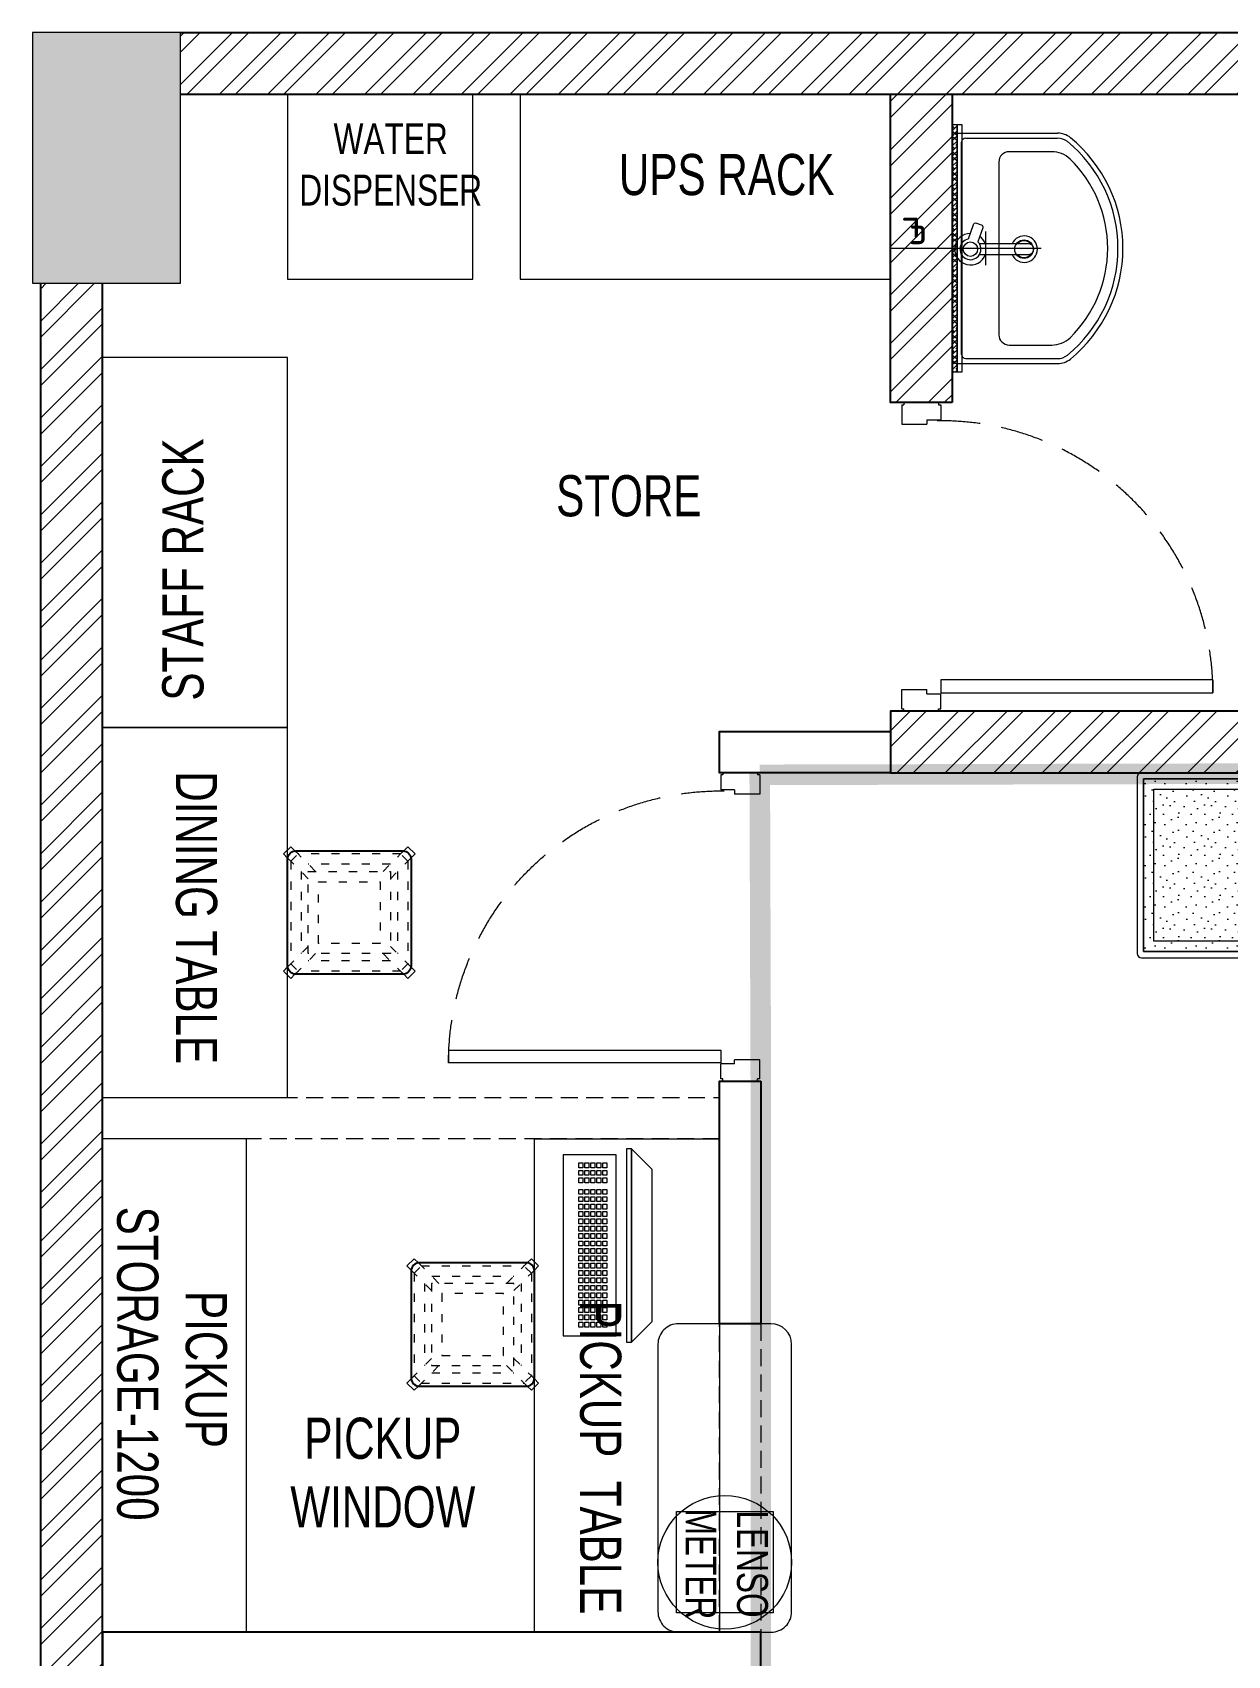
# Model space of a CAD drawing. Header units: feet. Extents: x 2660548 to 2676088, y -6058813 to -6047508.
# Drawn here: x 2660583 to 2663487, y -6051454 to -6047508 of the extents above; entities that cross this region are included whole.
import ezdxf

# ---------------------------------------------------------------- set-up
doc = ezdxf.new("R2010")
doc.units = ezdxf.units.FT
doc.header["$LTSCALE"] = 33
doc.header["$MEASUREMENT"] = 0
for name, pattern in [('a_p6_plan_L18$0$HIDDEN', [0.375, 0.25, -0.125]), ('ACAD_ISO03W100', [30, 12, -18]), ('CENTER', [2, 1.25, -0.25, 0.25, -0.25]), ('DOT2', [0.125, 0, -0.125]), ('HIDDEN', [9.524999999999995, 6.349999999999997, -3.174999999999998]), ('HIDDEN2', [4.7624999999999975, 3.174999999999998, -1.587499999999999])]:
    doc.linetypes.add(name, pattern=pattern)
doc.layers.add('A-WALL', color=1, linetype='Continuous')
doc.layers.add('LAMINATE FINISH', color=80, linetype='Continuous')
for name, color, linetype, lineweight in [('centerline-toilets', 2, 'CENTER', 13), ('Column', 243, 'Continuous', 9), ('column hatch', 5, 'Continuous', 0), ('Door', 2, 'Continuous', 13), ('ele', 252, 'Continuous', 13), ('LENS-CURTAIN', 5, 'a_p6_plan_L18$0$HIDDEN', 9), ('LENS-DOOR', 34, 'Continuous', 20), ('LENS-HATCH', 251, 'Continuous', 5), ('LENS-PARTITION', 21, 'Continuous', 25), ('LENS-TEXT', 31, 'Continuous', 5), ('LENS_DIMENSION', 193, 'Continuous', 0), ('LENS_TEXT', 31, 'Continuous', 5), ('LK-EQPMT', 3, 'Continuous', 18), ('LK-FF&E FLOOR', 1, 'Continuous', 9), ('LK-FF&E WALL', 1, 'Continuous', 9), ('LK-FLUTTED FINISH', 20, 'Continuous', 30), ('LK-IT', 3, 'Continuous', 18), ('LN-ELEVATION-1', 81, 'Continuous', 25), ('LN-ELEVATION-2', 103, 'Continuous', 20), ('LN-ELEVATION-3', 125, 'Continuous', 18), ('LN-ELEVATION-5', 167, 'Continuous', 5), ('LN-HATCH', 251, 'Continuous', 0), ('Mirror', 150, 'Continuous', 20), ('Panelling', 65, 'Continuous', 18), ('PARTITION', 22, 'Continuous', 30), ('Toilet', 5, 'Continuous', 9)]:
    doc.layers.add(name, color=color, linetype=linetype, lineweight=lineweight)
doc.styles.add('LK TXT', font='GILC____.TTF', dxfattribs={"height": 100})
doc.styles.get("Standard").update_dxf_attribs({"font": 'GILC____.TTF'})
pattern_1 = [(45, (15504.99999999953, 0), (-58.86663953378008, 58.86663953378008), []), (45, (15544.24442628957, 0), (-58.86663953378008, 58.86663953378008), [])]

# ---------------------------------------------------------------- blocks, each defined once
blk = doc.blocks.new('Wash Basin')
at = {"layer": 'PARTITION', "lineweight": 9}
h = blk.add_hatch(dxfattribs=at)
h.set_pattern_fill('ANSI38', color=256, scale=70, angle=989.9999999999998, style=0, double=1)
h.set_pattern_definition([(314.9999999999998, (-64.71346578747034, -33.324816188775), (6.187184335382297, 6.187184335382283), []), (44.99999999999993, (-64.71346578747034, -33.324816188775), (6.187184335382312, 18.56155300614686), [21.875, -13.125])])
h.paths.add_polyline_path([(300.0941287651658, -21.98777738679201), (-300.0941287651658, -22), (-300.0941287651658, -34), (300.0941287651658, -33.987777386792)])
at = {"layer": 'centerline-toilets', "linetype": 'HIDDEN', "ltscale": 10}
blk.add_line((0, -238.0678792903709), (0, 129.808006190935), dxfattribs=at)
at = {"layer": 'Mirror', "ltscale": 0.5}
blk.add_lwpolyline([(-300.0941287651658, -34), (-300.0941287651658, -46), (300.0941287651658, -46), (300.0941287651658, -34)], close=True, dxfattribs=at)
at = {"layer": 'Panelling', "lineweight": 9}
blk.add_lwpolyline([(-300.0941287651658, -22), (-300.0941287651658, -34), (300.0941287651658, -34), (300.0941287651658, -22)], close=True, dxfattribs=at)
at = {"layer": 'Toilet', "ltscale": 100}
for p, q in [((-280, -32.00000000058208), (-280, -278.3423135242919)), ((-270, -22.00000000058208), (270, -22.00000000058208)), ((280, -32.00000000058208), (280, -278.3423135242919)), ((-268, -55.00000000058207), (-268, -278.3423135242919)), ((-258, -45.00000000058207), (258, -45.00000000058207)), ((268, -55.00000000058207), (268, -278.3423135242919)), ((-14.75394256017171, -88.57836779823992), (-14.58294607303105, -207.8757586760221)), ((10.97367832274176, -207.8757587235195), (10.80268183583394, -88.55792254640254))]:
    blk.add_line(p, q, dxfattribs=at)
blk.add_lwpolyline([(23.11144540272653, -61.62355844548438), (57.69729334814474, -73.5425448747119, -0.4142135623700193), (61.41500012157485, -81.17003832559566), (57.50521344458684, -92.51523855014239, -0.4142135623687794), (49.87771999370306, -96.23294532380532), (16.08098082058132, -84.58590182231274)], format="xyb", dxfattribs=at)
blk.add_lwpolyline([(40.65695853624492, -103.2068005428882), (-41.09953799587674, -103.2068005428882)], dxfattribs=at)
blk.add_lwpolyline([(-235, -264.0271915069043, 0.1918964941694492), (-217.1874080155976, -308.7300831892808, 0.4202357661762754), (217.1874080155976, -308.7300831893172, 0.191896494169451), (235, -264.0271915069115), (235, -160.5000000005821, 0.4142135623730951), (210, -135.5000000005821), (-210, -135.5000000005821, 0.4142135623730951), (-235, -160.5000000005821)], format="xyb", close=True, dxfattribs=at)
for centre, radius in [((-1.975630321074277, -66.50000000058208), 17.5), ((-1.975630321074277, -196.7635957537459), 22.5)]:
    blk.add_circle(centre, radius, dxfattribs=at)
for centre, radius, start, end in [((-270, -32.00000000058208), 10, 90, 180), ((270, -32.00000000058208), 10, 0, 90), ((-258, -55.00000000058207), 10, 90, 180), ((258, -55.00000000058207), 10, 0, 90), ((-1.975630321074277, -197.065354476148), 32.14736256360053, 113.0897544120751, 66.24597926171971), ((-1.975630321074277, -196.7635957537459), 20.45924138120723, 128.0403438055863, 237.2899289984687), ((-1.975630321074277, -196.7635957537459), 20.45924138120723, 304.4732923270086, 50.73322655079215), ((-230, -278.3423135242919), 50, 180, 218.4460647329942), ((0, -89.26318603751132), 347.736813963071, 219.2825773815098, 320.7174226184902), ((-230, -278.3423135242919), 38, 180, 218.4460647329942), ((0, -89.25957125263085), 335.7404287479508, 219.3129523468507, 320.6870476531492), ((230, -278.3423135242919), 38, 321.5539352670057, 0), ((230, -278.3423135242919), 50, 321.5539352670057, 0)]:
    blk.add_arc(centre, radius, start, end, dxfattribs=at)
for centre, major_axis, ratio, start_param, end_param in [((-1.975630321074277, -66.50000000058208), (-0.0007244262846731, 38.33493659709939), 0.9999999997470119, 4.720493185551212, 9.081981632517541), ((-1.975630321074277, -66.50000000058208), (-0.161652407392657, -25.55611315046938), 0.9999999997364025, 1.769108159146172, 7.074098355705205), ((-1.975630321074277, -66.50000000058208), (-0.0007244262846731, 38.33493659709939), 0.9999999997470119, 3.484555387064545, 4.08357603994855), ((-1.80463387700729, -207.8757586997708), (-9.035631208577575, 9.035631208577575), 0.9999999999964067, 0.7853981615407268, 3.926990815130519)]:
    blk.add_ellipse(centre, major_axis=major_axis, ratio=ratio, start_param=start_param, end_param=end_param, dxfattribs=at)
at = {"layer": 'centerline-toilets', "linetype": 'DOT2', "insert": (33.33187728072517, 61.84688704169094), "char_height": 75, "width": 495.826660318515, "attachment_point": 5, "rotation": 90}
blk.add_mtext('{\\fISOCPEUR|b0|i0|c0|p34;℄}', dxfattribs=at)
blk = doc.blocks.new('*U46')
at = {"layer": 'LENS-DOOR'}
for p, q in [((547491.5340860761, 1778573.7924707), (547491.5340860655, 1779235.250802661)), ((547522.784086071, 1779235.250802674), (547491.5340860655, 1779235.250802661)), ((547522.784086071, 1779235.250802674), (547522.7840860627, 1778573.792470713)), ((547447.2632527373, 1778568.584137381), (547452.47158606, 1778568.584137381)), ((547447.263252747, 1778484.134138706), (547447.2632527373, 1778568.584137381)), ((547452.4715860507, 1778573.792470734), (547488.9299194042, 1778573.7924707)), ((547452.47158606, 1778568.584137381), (547452.4715860507, 1778573.792470734)), ((547488.9299194128, 1778539.938304102), (547488.9299194042, 1778573.7924707)), ((547522.7840860627, 1778573.792470713), (547491.5340860761, 1778573.7924707)), ((548192.0549194107, 1778573.792470735), (548155.5965860664, 1778573.792470727)), ((548155.5965860795, 1778539.938304124), (548155.5965860664, 1778573.792470727)), ((548192.0549194153, 1778568.584137382), (548192.0549194107, 1778573.792470735)), ((548197.2632527307, 1778568.584137406), (548192.0549194153, 1778568.584137382)), ((548197.2632527523, 1778484.134138698), (548197.2632527307, 1778568.584137406)), ((547488.9299194128, 1778539.938304102), (547499.3465860789, 1778539.938304074)), ((547499.3465860634, 1778478.925805333), (547499.3465860789, 1778539.938304074)), ((548145.1799194098, 1778478.925805379), (548145.1799194089, 1778539.938304106)), ((548155.5965860795, 1778539.938304124), (548145.1799194089, 1778539.938304106)), ((547447.263252747, 1778484.134138706), (547452.471586072, 1778484.134138706)), ((547452.4715860719, 1778478.925805353), (547452.471586072, 1778484.134138706)), ((547452.4715860719, 1778478.925805353), (547499.3465860634, 1778478.925805333)), ((548192.054919411, 1778478.925805387), (548145.1799194098, 1778478.925805379)), ((548192.054919411, 1778478.925805387), (548192.054919411, 1778484.134138698)), ((548197.2632527523, 1778484.134138698), (548192.054919411, 1778484.134138698))]:
    blk.add_line(p, q, dxfattribs=at)
at = {"layer": 'LENS-DOOR', "color": 7, "linetype": 'HIDDEN2', "extrusion": (0, 0, -1)}
blk.add_ellipse((547491.5340860761, 1778573.7924707), major_axis=(661.458333331665, 0.0034430872082139), ratio=0.9999999979146821, start_param=-1.570791121506941, end_param=0.0512086788949202, dxfattribs=at)
blk = doc.blocks.new('A$C51b338a8')
at = {"layer": 'column hatch'}
h = blk.add_hatch(color=8, dxfattribs=at)
h.dxf.hatch_style = 1
h.paths.add_polyline_path([(360, 11305), (0, 11305), (0, 10695), (360, 10695)])
h.paths.add_polyline_path([(360, 5370), (0, 5370), (0, 4760), (360, 4760)])
h.paths.add_polyline_path([(4840, 5370), (4480, 5370), (4480, 4760), (4840, 4760)])
h.paths.add_polyline_path([(9330, 5370), (8970, 5370), (8970, 4760), (9330, 4760)])
h.paths.add_polyline_path([(13755, 5370), (13395, 5370), (13395, 4760), (13755, 4760)])
h.paths.add_polyline_path([(13755, 11305), (13395, 11305), (13395, 10695), (13755, 10695)])
h.paths.add_polyline_path([(9330, 11305), (8970, 11305), (8970, 10695), (9330, 10695)])
h.paths.add_polyline_path([(4840, 11305), (4480, 11305), (4480, 10695), (4840, 10695)])
at = {"layer": 'LN-HATCH'}
h = blk.add_hatch(dxfattribs=at)
h.set_pattern_fill('ANSI32', color=256, scale=222)
h.set_pattern_definition(pattern_1)
h.paths.add_polyline_path([(15255, 3530), (15255, 3280), (15505, 3280), (15505, 11305), (15354.99999999953, 11305), (15354.99999999953, 10030), (15255, 10030), (15255, 9780), (15355, 9780), (15355, 6780), (15255, 6780), (15255, 6530), (15355, 6530), (15355, 3530)])
h.paths.add_polyline_path([(13605, 10695), (13605, 5370), (13755, 5370), (13755, 10695)])
h.paths.add_polyline_path([(13395, 11155), (13395, 11305), (9880, 11305), (9880, 10585), (9330, 10585), (9330, 10695), (9180, 10695), (9180, 10440), (10030, 10440), (10030, 11155)])
h.paths.add_polyline_path([(170, 10695), (20, 10695), (20, 5370), (170, 5370)])
h.paths.add_polyline_path([(3734.999999995809, 10440), (5585, 10440), (5585, 11155), (8970, 11155), (8970, 11305), (5435, 11305), (5435, 10585), (4840, 10585), (4840, 10695), (4480, 10695), (4480, 10585), (3885, 10585), (3885, 11305), (360, 11305), (360, 11155), (3735, 11155)])
h = blk.add_hatch(dxfattribs=at)
h.set_pattern_fill('ANSI32', color=256, scale=222)
h.set_pattern_definition(pattern_1)
h.paths.add_polyline_path([(3735, 9655), (2085, 9655), (2085, 9505), (3735, 9505)])
h.paths.add_polyline_path([(3885, 10440), (3735, 10440), (3735, 9505), (3885, 9505)])
h.paths.add_polyline_path([(2235, 10405), (2085, 10405), (2085, 11155), (2235, 11155)])
at = {"layer": 'A-WALL'}
for p, q in [((360, 11305), (3885, 11305)), ((360, 11155), (3735, 11155)), ((20, 5370), (20, 10695)), ((170, 5370), (170, 10695))]:
    blk.add_line(p, q, dxfattribs=at)
for points in [[(2235, 10405), (2085, 10405), (2085, 11155), (2235, 11155)], [(3735, 9655), (2085, 9655), (2085, 9505), (3735, 9505)]]:
    blk.add_lwpolyline(points, close=True, dxfattribs=at)
at = {"layer": 'Column'}
blk.add_lwpolyline([(0, 10695), (360, 10695), (360, 11305), (0, 11305)], close=True, dxfattribs=at)
at = {"layer": 'Door', "xscale": -1, "rotation": 270}
blk.add_blockref('*U46', (-1776366.359138052, -537792.2632527442), dxfattribs=at)
at = {"layer": 'ele', "color": 0, "lineweight": -2, "rotation": 90}
blk.add_blockref('Wash Basin', (2212.999999999418, 10780), dxfattribs=at)
blk = doc.blocks.new('Stool')
at = {"layer": 'LN-ELEVATION-1', "ltscale": 0.5}
blk.add_lwpolyline([(-130, 300), (130, 300, -0.4142135623730951), (150, 280), (150, 20, -0.4142135623730951), (130, 0), (-130, 0, -0.4142135623730951), (-150, 20), (-150, 280, -0.4142135623730951)], format="xyb", close=True, dxfattribs=at)
at = {"layer": 'LN-ELEVATION-3', "linetype": 'ACAD_ISO03W100', "ltscale": 0.05}
for p, q in [((-82.3223304701969, 250), (-124.6966991401277, 292.374368671095)), ((-124.696699141059, 292.3743686703965), (124.6966991401277, 292.374368671095)), ((82.3223304701969, 250), (124.6966991401277, 292.374368671095)), ((-100, 232.3223304701969), (-142.3743686703965, 274.6966991415247)), ((-142.3743686708621, 274.6966991410591), (-142.3743686708621, 25.30330085894093)), ((-117.3743686703965, 249.6966991408263), (-117.3743686703965, 50.30330085847527)), ((-99.69669914059341, 267.3743686703965), (99.69669913966209, 267.374368671095)), ((100, 232.3223304701969), (142.3743686703965, 274.6966991415247)), ((117.3743686703965, 249.6966991408263), (117.3743686703965, 50.30330085847527)), ((142.3743686708621, 274.6966991410591), (142.3743686708621, 25.30330085894093)), ((-100, 67.67766952980308), (-142.3743686703965, 25.30330085847527)), ((-82.3223304701969, 50), (-124.6966991401277, 7.625631328905001)), ((82.3223304701969, 50), (124.6966991401277, 7.625631328905001)), ((100, 67.67766952980308), (142.3743686703965, 25.30330085847527)), ((-124.696699141059, 7.625631329603493), (124.6966991401277, 7.625631328905001)), ((-99.69669914059341, 32.62563132960349), (99.69669913966209, 32.625631328905))]:
    blk.add_line(p, q, dxfattribs=at)
for points in [[(-132.2008663183078, 299.8785358476453), (-124.696699141059, 292.3743686703965), (-142.3743686708621, 274.6966991410591), (-149.8785358476452, 282.200866318075)], [(132.2008663183078, 299.8785358476453), (124.696699141059, 292.3743686703965), (142.3743686708621, 274.6966991410591), (149.8785358476452, 282.200866318075)], [(-132.2008663183078, 0.1214641523547471), (-124.696699141059, 7.625631329603493), (-142.3743686708621, 25.30330085894093), (-149.8785358476452, 17.79913368192501)], [(132.2008663183078, 0.1214641523547471), (124.696699141059, 7.625631329603493), (142.3743686708621, 25.30330085894093), (149.8785358476452, 17.79913368192501)]]:
    blk.add_lwpolyline(points, dxfattribs=at)
for points in [[(-100, 250), (100, 250), (100, 50), (-100, 50)], [(-75, 225), (75, 225), (75, 75), (-75, 75)]]:
    blk.add_lwpolyline(points, close=True, dxfattribs=at)
at = {"layer": 'LN-ELEVATION-5', "ltscale": 0.5}
for points in [[(-149.8785358476452, 282.200866318075), (-160.0520382001996, 292.3743686706293), (-142.3743686708621, 310.0520381999668), (-132.2008663183078, 299.8785358478781)], [(149.8785358476452, 282.200866318075), (160.0520382001996, 292.3743686706293), (142.3743686708621, 310.0520381999668), (132.2008663183078, 299.8785358478781)], [(-149.8785358476452, 17.79913368192501), (-160.0520382001996, 7.625631329370662), (-142.3743686708621, -10.05203819996677), (-132.2008663183078, 0.1214641521219164)], [(149.8785358476452, 17.79913368192501), (160.0520382001996, 7.625631329370662), (142.3743686708621, -10.05203819996677), (132.2008663183078, 0.1214641521219164)]]:
    blk.add_lwpolyline(points, dxfattribs=at)
blk = doc.blocks.new('CLENS 600 TYPE 6')
at = {"layer": 'LN-ELEVATION-1', "ltscale": 0.5}
blk.add_lwpolyline([(130, -225), (-130, -225, -0.4142135623730951), (-150, -205), (-150, 55, -0.4142135623730951), (-130, 75), (130, 75, -0.4142135623730951), (150, 55), (150, -205, -0.4142135623730951)], format="xyb", close=True, dxfattribs=at)
at = {"layer": 'LN-ELEVATION-3', "linetype": 'ACAD_ISO03W100', "ltscale": 0.05}
for p, q in [((-100, 7.322330470196902), (-142.3743686703965, 49.69669914152472)), ((-142.3743686708621, -199.6966991410591), (-142.3743686708621, 49.69669914105907)), ((-82.3223304701969, 25), (-124.6966991401277, 67.374368671095)), ((124.696699141059, 67.3743686703965), (-124.6966991401277, 67.374368671095)), ((99.69669914059341, 42.3743686703965), (-99.69669913966207, 42.374368671095)), ((82.3223304701969, 25), (124.6966991401277, 67.374368671095)), ((100, 7.322330470196902), (142.3743686703965, 49.69669914152472)), ((142.3743686708621, -199.6966991410591), (142.3743686708621, 49.69669914105907)), ((-117.3743686703965, -174.6966991408262), (-117.3743686703965, 24.69669914152473)), ((117.3743686703965, -174.6966991408262), (117.3743686703965, 24.69669914152473)), ((-100, -157.3223304701969), (-142.3743686703965, -199.6966991415247)), ((100, -157.3223304701969), (142.3743686703965, -199.6966991415247)), ((-82.3223304701969, -175), (-124.6966991401277, -217.374368671095)), ((99.69669914059341, -192.3743686703965), (-99.69669913966207, -192.374368671095)), ((82.3223304701969, -175), (124.6966991401277, -217.374368671095)), ((124.696699141059, -217.3743686703965), (-124.6966991401277, -217.374368671095))]:
    blk.add_line(p, q, dxfattribs=at)
for points in [[(-132.2008663183078, 74.87853584764525), (-124.696699141059, 67.3743686703965), (-142.3743686708621, 49.69669914105907), (-149.8785358476452, 57.20086631807498)], [(132.2008663183078, 74.87853584764525), (124.696699141059, 67.3743686703965), (142.3743686708621, 49.69669914105907), (149.8785358476452, 57.20086631807498)], [(-132.2008663183078, -224.8785358476453), (-124.696699141059, -217.3743686703965), (-142.3743686708621, -199.6966991410591), (-149.8785358476452, -207.200866318075)], [(132.2008663183078, -224.8785358476453), (124.696699141059, -217.3743686703965), (142.3743686708621, -199.6966991410591), (149.8785358476452, -207.200866318075)]]:
    blk.add_lwpolyline(points, dxfattribs=at)
for points in [[(100, -175), (-100, -175), (-100, 25), (100, 25)], [(75, -150), (-75, -150), (-75, 0), (75, 0)]]:
    blk.add_lwpolyline(points, close=True, dxfattribs=at)
at = {"layer": 'LN-ELEVATION-5', "ltscale": 0.5}
for points in [[(-149.8785358476452, 57.20086631807498), (-160.0520382001995, 67.37436867062934), (-142.3743686708621, 85.05203819996677), (-132.2008663183078, 74.87853584787806)], [(149.8785358476452, 57.20086631807498), (160.0520382001995, 67.37436867062934), (142.3743686708621, 85.05203819996677), (132.2008663183078, 74.87853584787806)], [(-149.8785358476452, -207.200866318075), (-160.0520382001995, -217.3743686706294), (-142.3743686708621, -235.0520381999668), (-132.2008663183078, -224.8785358478781)], [(149.8785358476452, -207.200866318075), (160.0520382001995, -217.3743686706294), (142.3743686708621, -235.0520381999668), (132.2008663183078, -224.8785358478781)]]:
    blk.add_lwpolyline(points, dxfattribs=at)
blk = doc.blocks.new('*U26')
at = {"layer": 'LK-EQPMT', "ltscale": 12}
blk.add_lwpolyline([(5.986879315214991, 4.914598100478997), (-5.986879315214991, 4.914598100478997), (-5.986879315214991, -4.914598100478997), (5.986879315214991, -4.914598100478997)], close=True, dxfattribs=at)
blk = doc.blocks.new('*U27')
at = {"color": 0, "linetype": 'ByBlock', "lineweight": -2}
for p in [(0, 0), (17.96063794564497, 0), (35.92127589128995, 0), (53.88191383693492, 0), (71.8425517825799, 0), (89.80318972822487, 0), (107.7638276738698, 0), (125.7244656195148, 0), (143.6851035651598, 0), (161.6457415108048, 0), (179.6063794564497, 0), (197.5670174020947, 0), (215.5276553477397, 0), (233.4882932933847, 0), (251.4489312390296, 0), (269.4095691846746, 0), (287.3702071303196, 0), (305.3308450759646, 0), (323.2914830216096, 0), (-9e-16, -14.74379430143699), (-1.8e-15, -29.48758860287398), (-2.7e-15, -44.23138290431096), (17.96063794564497, -14.74379430143699), (17.96063794564497, -29.48758860287398), (17.96063794564497, -44.23138290431096), (35.92127589128995, -14.74379430143699), (35.92127589128995, -29.48758860287398), (35.92127589128995, -44.23138290431096), (53.88191383693492, -14.74379430143699), (53.88191383693492, -29.48758860287398), (53.88191383693492, -44.23138290431096), (71.8425517825799, -14.74379430143699), (71.8425517825799, -29.48758860287398), (71.8425517825799, -44.23138290431096), (89.80318972822487, -14.74379430143699), (89.80318972822487, -29.48758860287398), (89.80318972822487, -44.23138290431096), (107.7638276738698, -14.74379430143699), (107.7638276738698, -29.48758860287398), (107.7638276738698, -44.23138290431096), (125.7244656195148, -14.74379430143699), (125.7244656195148, -29.48758860287398), (125.7244656195148, -44.23138290431096), (143.6851035651598, -14.74379430143699), (143.6851035651598, -29.48758860287398), (143.6851035651598, -44.23138290431096), (161.6457415108048, -14.74379430143699), (161.6457415108048, -29.48758860287398), (161.6457415108048, -44.23138290431096), (179.6063794564497, -14.74379430143699), (179.6063794564497, -29.48758860287398), (179.6063794564497, -44.23138290431096), (197.5670174020947, -14.74379430143699), (197.5670174020947, -29.48758860287398), (197.5670174020947, -44.23138290431096), (215.5276553477397, -14.74379430143699), (215.5276553477397, -29.48758860287398), (215.5276553477397, -44.23138290431096), (233.4882932933847, -14.74379430143699), (233.4882932933847, -29.48758860287398), (233.4882932933847, -44.23138290431096), (251.4489312390296, -14.74379430143699), (251.4489312390296, -29.48758860287398), (251.4489312390296, -44.23138290431096), (269.4095691846746, -14.74379430143699), (269.4095691846746, -29.48758860287398), (269.4095691846746, -44.23138290431096), (287.3702071303196, -14.74379430143699), (287.3702071303196, -29.48758860287398), (287.3702071303196, -44.23138290431096), (305.3308450759646, -14.74379430143699), (305.3308450759646, -29.48758860287398), (305.3308450759646, -44.23138290431096), (323.2914830216096, -14.74379430143699), (323.2914830216096, -29.48758860287398), (323.2914830216096, -44.23138290431096), (-3.6e-15, -58.97517720574795), (17.96063794564497, -58.97517720574795), (35.92127589128994, -58.97517720574795), (53.88191383693492, -58.97517720574795), (71.8425517825799, -58.97517720574795), (89.80318972822487, -58.97517720574795), (107.7638276738698, -58.97517720574795), (125.7244656195148, -58.97517720574795), (143.6851035651598, -58.97517720574795), (161.6457415108048, -58.97517720574795), (179.6063794564497, -58.97517720574795), (197.5670174020947, -58.97517720574795), (215.5276553477397, -58.97517720574795), (233.4882932933847, -58.97517720574795), (251.4489312390296, -58.97517720574795), (269.4095691846746, -58.97517720574795), (287.3702071303196, -58.97517720574795), (305.3308450759646, -58.97517720574795), (323.2914830216096, -58.97517720574795)]:
    blk.add_blockref('*U26', p, dxfattribs=at)
blk = doc.blocks.new('*U24')
at = {"layer": 'LK-EQPMT', "ltscale": 12}
blk.add_lwpolyline([(5.986879315214991, 4.914598100478997), (-5.986879315214991, 4.914598100478997), (-5.986879315214991, -4.914598100478997), (5.986879315214991, -4.914598100478997)], close=True, dxfattribs=at)
blk = doc.blocks.new('*U25')
at = {"color": 0, "linetype": 'ByBlock', "lineweight": -2}
for p in [(0, 0), (17.96063794564497, 0), (35.92127589128995, 0), (-9e-16, -14.74379430143699), (-1.8e-15, -29.48758860287398), (-2.7e-15, -44.23138290431096), (17.96063794564497, -14.74379430143699), (17.96063794564497, -29.48758860287398), (17.96063794564497, -44.23138290431096), (35.92127589128995, -14.74379430143699), (35.92127589128995, -29.48758860287398), (35.92127589128995, -44.23138290431096), (-3.6e-15, -58.97517720574795), (17.96063794564497, -58.97517720574795), (35.92127589128994, -58.97517720574795)]:
    blk.add_blockref('*U24', p, dxfattribs=at)
blk = doc.blocks.new('*U19')
at = {"ltscale": 12}
blk.add_lwpolyline([(8.040144996717572, 2.91038e-11), (8.040144996717572, 129.0940371821052), (448.0401449967176, 129.0940371821052), (448.0401449967176, 2.91038e-11)], close=True, dxfattribs=at)
for name, p in [('*U27', (35.16895717114949, 101.6202952143818)), ('*U25', (386.6121428576974, 101.6202952143818))]:
    blk.add_blockref(name, p)
blk = doc.blocks.new('Pickup table PC')
at = {"layer": 'LN-ELEVATION-2', "ltscale": 0.5}
for points in [[(470, 50), (0, 50), (0, 62), (470, 62)], [(420, 0), (50, 0), (0, 50), (470, 50)]]:
    blk.add_lwpolyline(points, close=True, dxfattribs=at)
blk = doc.blocks.new('*U51')
at = {"layer": 'LENS-DOOR'}
for p, q in [((548121.7424194189, 1779235.250802667), (548121.7424194121, 1778573.792470707)), ((548121.7424194189, 1779235.250802667), (548152.9924194244, 1779235.250802653)), ((548152.9924193986, 1778573.792470693), (548152.9924194244, 1779235.250802653)), ((547447.2632527449, 1778568.584137414), (547452.4715860604, 1778568.584137391)), ((547447.2632527215, 1778484.134138707), (547447.2632527449, 1778568.584137414)), ((547452.4715860653, 1778573.792470743), (547488.9299194093, 1778573.792470734)), ((547452.4715860604, 1778568.584137391), (547452.4715860653, 1778573.792470743)), ((547488.9299193954, 1778539.938304132), (547488.9299194093, 1778573.792470734)), ((548121.7424194121, 1778573.792470707), (548152.9924193986, 1778573.792470693)), ((548192.054919424, 1778573.792470725), (548155.5965860707, 1778573.792470693)), ((548155.5965860611, 1778539.938304095), (548155.5965860707, 1778573.792470693)), ((548192.0549194146, 1778568.584137372), (548192.054919424, 1778573.792470725)), ((548197.2632527373, 1778568.584137372), (548192.0549194146, 1778568.584137372)), ((548197.2632527256, 1778484.134138697), (548197.2632527373, 1778568.584137372)), ((547488.9299193954, 1778539.938304132), (547499.3465860662, 1778539.938304113)), ((547499.3465860639, 1778478.925805386), (547499.3465860662, 1778539.938304113)), ((548145.179919409, 1778478.925805326), (548145.179919395, 1778539.938304067)), ((548155.5965860611, 1778539.938304095), (548145.179919395, 1778539.938304067)), ((547447.2632527215, 1778484.134138707), (547452.4715860627, 1778484.134138707)), ((547452.4715860627, 1778478.925805396), (547452.4715860627, 1778484.134138707)), ((547452.4715860627, 1778478.925805396), (547499.3465860639, 1778478.925805386)), ((548192.0549194006, 1778478.925805345), (548145.179919409, 1778478.925805326)), ((548192.0549194006, 1778478.925805345), (548192.0549194006, 1778484.134138698)), ((548197.2632527256, 1778484.134138697), (548192.0549194006, 1778484.134138698))]:
    blk.add_line(p, q, dxfattribs=at)
at = {"layer": 'LENS-DOOR', "color": 7, "linetype": 'HIDDEN2'}
blk.add_ellipse((548152.9924193986, 1778573.792470693), major_axis=(-661.4583333306382, 0.003443102111827), ratio=0.9999999979146821, start_param=-1.570791121506941, end_param=0.0512086788949202, dxfattribs=at)
blk = doc.blocks.new('2 seater bench')
at = {"layer": 'LENS-HATCH', "lineweight": 0}
h = blk.add_hatch(dxfattribs=at)
h.set_pattern_fill('STIP1', color=177, scale=100, angle=269.9999999999999, pattern_type=2)
h.set_pattern_definition([(270, (6617251.078707985, -170421.6063060569), (100, -1.516e-13), [0, -100]), (270, (6617235.078707984, -170433.6063060569), (100, -1.516e-13), [0, -100]), (270, (6617211.078707985, -170428.6063060569), (100, -1.516e-13), [0, -100]), (270, (6617188.078707985, -170463.6063060569), (100, -1.516e-13), [0, -100]), (270, (6617224.078707985, -170460.6063060569), (100, -1.516e-13), [0, -100]), (270, (6617248.078707985, -170487.6063060569), (100, -1.516e-13), [0, -100]), (270, (6617255.078707985, -170452.6063060569), (100, -1.516e-13), [0, -100]), (270, (6617214.078707985, -170494.6063060569), (100, -1.516e-13), [0, -100]), (270, (6617182.078707985, -170489.6063060569), (100, -1.516e-13), [0, -100]), (270, (6617167.078707985, -170415.6063060568), (100, -1.516e-13), [0, -100]), (270, (6617187.078707985, -170433.6063060569), (100, -1.516e-13), [0, -100]), (270, (6617168.078707984, -170447.6063060569), (100, -1.516e-13), [0, -100]), (270, (6617232.078707985, -170508.6063060569), (100, -1.516e-13), [0, -100]), (270, (6617207.078707984, -170476.6063060568), (100, -1.516e-13), [0, -100]), (270, (6617240.078707984, -170468.6063060569), (100, -1.516e-13), [0, -100]), (270, (6617231.078707984, -170485.6063060569), (100, -1.516e-13), [0, -100]), (270, (6617204.078707985, -170449.6063060568), (100, -1.516e-13), [0, -100]), (270, (6617258.078707984, -170477.6063060569), (100, -1.516e-13), [0, -100]), (270, (6617199.078707984, -170508.6063060569), (100, -1.516e-13), [0, -100]), (270, (6617169.078707985, -170505.6063060569), (100, -1.516e-13), [0, -100])])
h.paths.add_polyline_path([(585, 210), (0, 210), (0, -210), (585, -210)])
h.paths.add_polyline_path([(0, 245), (0, -210)])
h.paths.add_polyline_path([(-585, 210), (0, 210), (0, -210), (-585, -210)])
at = {"layer": 'LN-ELEVATION-2', "ltscale": 0.5}
for points in [[(-585, 210), (0, 210), (0, -210), (-585, -210)], [(585.0000000009313, 210), (0, 210), (0, -210), (585.0000000009313, -210)]]:
    blk.add_lwpolyline(points, close=True, dxfattribs=at)
at = {"layer": 'LN-ELEVATION-5', "ltscale": 0.5}
blk.add_lwpolyline([(590, 225), (-590, 225, 0.4142135623730951), (-600, 215), (-600, -215, 0.4142135623730951), (-590, -225), (590, -225, 0.4142135623730951), (600, -215), (600, 215, 0.4142135623730951)], format="xyb", close=True, dxfattribs=at)
blk.add_lwpolyline([(585, 210), (-585, 210), (-585, -210), (585, -210)], close=True, dxfattribs=at)
at = {"layer": 'LN-ELEVATION-5', "linetype": 'HIDDEN2', "ltscale": 11}
blk.add_lwpolyline([(-560, 185), (560.0000000009313, 185), (560.0000000009313, -185), (-560, -185)], close=True, dxfattribs=at)

msp = doc.modelspace()

# ---------------------------------------------------------------- linework, layer by layer
at = {"layer": 'LAMINATE FINISH', "color": 85, "linetype": 'ACAD_ISO03W100', "ltscale": 0.05, "const_width": 50}
msp.add_lwpolyline([(2662350.564189822, -6049307.60902062), (2662353.130816257, -6050057.609020617)], dxfattribs=at)
at = {"layer": 'LENS-CURTAIN', "ltscale": 5}
for points in [[(2660753.130816257, -6050097.609024755), (2662253.130898109, -6050097.609024755), (2662253.130898109, -6050197.609024754), (2660753.130816257, -6050197.609024754)], [(2662253.130816257, -6051397.60902062), (2662253.130816257, -6050647.609020619), (2662353.130816257, -6050647.609020619), (2662353.130816257, -6051397.60902062)]]:
    msp.add_lwpolyline(points, close=True, dxfattribs=at)
at = {"layer": 'LENS-PARTITION'}
for points in [[(2662668.130816257, -6049307.60902062), (2662253.130898109, -6049307.60902062), (2662253.130898109, -6049207.609102471), (2662668.130816257, -6049207.609102471)], [(2662353.130816257, -6050057.609020617), (2662353.130816257, -6050647.609020619), (2662253.130898109, -6050647.609020619), (2662253.130898108, -6050057.609020617)], [(2662353.130816257, -6051397.60902062), (2660753.130816257, -6051397.60902062), (2660753.130816257, -6051497.60902062), (2662353.130816257, -6051497.60902062)]]:
    msp.add_lwpolyline(points, close=True, dxfattribs=at)
at = {"layer": 'LK-EQPMT'}
msp.add_lwpolyline([(2662383.13090328, -6051350.50537575), (2662148.13090328, -6051350.50537575), (2662148.13090328, -6051104.505375749), (2662383.13090328, -6051104.505375749)], close=True, dxfattribs=at)
at = {"layer": 'LK-FF&E WALL'}
for points in [[(2661203.130816257, -6048107.60902062), (2661653.130816257, -6048107.60902062), (2661653.130816257, -6047657.609020619), (2661203.130816257, -6047657.609020619)], [(2662668.130816257, -6047657.609020619), (2661768.130816257, -6047657.609020619), (2661768.130816257, -6048107.60902062), (2662668.130816257, -6048107.60902062)], [(2660753.130816257, -6048297.609024755), (2660753.130816257, -6049197.609024754), (2661203.130816257, -6049197.609024754), (2661203.130816257, -6048297.609024755)], [(2660753.130816257, -6049197.609024754), (2660753.130816257, -6050097.609024755), (2661203.130816257, -6050097.609024755), (2661203.130816257, -6049197.609024754)], [(2660753.130816257, -6051397.60902062), (2661103.130816258, -6051397.60902062), (2661103.130816258, -6050197.60902062), (2660753.130816257, -6050197.60902062)], [(2662253.130898109, -6050197.609024754), (2662253.130898109, -6051397.60902062), (2661803.130898109, -6051397.60902062), (2661803.130898109, -6050197.609024754)], [(2662353.130906059, -6050647.609020619), (2662253.130726455, -6050647.609020619), (2662253.130898109, -6050647.609020619), (2662353.131077713, -6050647.609020619)]]:
    msp.add_lwpolyline(points, close=True, dxfattribs=at)
msp.add_lwpolyline([(2662378.130898769, -6050647.609020619), (2662153.130907792, -6050647.609020619, 0.4142135623730951), (2662103.130907791, -6050697.609020619), (2662103.130907791, -6051347.60902062, 0.4142135623730951), (2662153.130907792, -6051397.60902062), (2662378.130898769, -6051397.60902062, 0.4142135623730951), (2662428.130898768, -6051347.60902062), (2662428.130898768, -6050697.609020619, 0.4142135623730951)], format="xyb", close=True, dxfattribs=at)
msp.add_circle((2662265.63090328, -6051227.505375749), 162.4999954886734, dxfattribs=at)
at = {"layer": 'LK-FLUTTED FINISH', "linetype": 'ACAD_ISO03W100', "ltscale": 0.05, "const_width": 50}
for points in [[(2664468.130816258, -6049307.60902062), (2662350.564189822, -6049312.817353949)], [(2662353.130816257, -6050057.609020617), (2662353.130816257, -6052297.609020619), (2664853.130816258, -6052297.609020619)]]:
    msp.add_lwpolyline(points, dxfattribs=at)

# ---------------------------------------------------------------- block references
at = {"layer": 'Door', "xscale": -1, "rotation": 90}
msp.add_blockref('*U51', (4440829.489995218, -5501860.345767886), dxfattribs=at)
at = {"layer": 'LENS_DIMENSION'}
msp.add_blockref('A$C51b338a8', (2660583.130816257, -6058812.60902062), dxfattribs=at)
at = {"layer": 'LK-FF&E FLOOR'}
msp.add_blockref('2 seater bench', (2663868.130816258, -6049532.609020623), dxfattribs=at)
at = {"layer": 'LK-FF&E WALL', "rotation": 270}
msp.add_blockref('Stool', (2661203.130816257, -6049647.609024755), dxfattribs=at)
at = {"layer": 'LK-FF&E WALL', "xscale": -1, "rotation": 270.0000000000001}
msp.add_blockref('CLENS 600 TYPE 6', (2661728.130898109, -6050649.383157465), dxfattribs=at)
at = {"layer": 'LK-IT', "ltscale": 0.5, "xscale": -1, "rotation": 270.0000000000001}
msp.add_blockref('*U19', (2661872.792215333, -6050685.19094301), dxfattribs=at)
at = {"layer": 'LK-IT', "xscale": -1, "rotation": 90}
msp.add_blockref('Pickup table PC', (2662089.007303096, -6050222.150798012), dxfattribs=at)

# ---------------------------------------------------------------- texts
at = {"layer": 'LENS-TEXT', "color": 0, "linetype": 'Continuous', "ltscale": 3, "attachment_point": 5, "style": 'LK TXT'}
for s, width, gutter_width, insert, char_height in [('WATER \\PDISPENSER', 264.1621858484572, 0.7499999999999996, (2661453.637508067, -6047829.034406349), 75), ('UPS RACK', 1099.486866972408, 0.9999999999999992, (2662270.25321297, -6047853.820454933), 100)]:
    msp.add_mtext_dynamic_manual_height_columns(s, width=width, gutter_width=gutter_width, heights=[0], dxfattribs=dict(at, insert=insert, char_height=char_height))
for s, width, gutter_width, insert, char_height, rotation in [('STAFF RACK', 1099.486866972408, 0.9999999999999992, (2660949.342250571, -6048813.486628042), 100, 89.99999999999993), ('DINING TABLE', 783.9636358173434, 0.9999999999999992, (2660981.14066302, -6049660.177143088), 100, 269.99999999999994), (' PICKUP STORAGE-1200', 1099.486866972408, 0.9999999999999992, (2660921.585328834, -6050744.526819764), 100, 269.99999999999994), ('PICKUP  TABLE  ', 783.9636358173434, 0.9999999999999992, (2661963.28418454, -6050972.546409187), 100, 270.00000000000006), ('LENSO\\PMETER', 353.0555573365615, 0.5, (2662270.44840486, -6051231.805462861), 75, 270.00000000000006)]:
    msp.add_mtext_dynamic_manual_height_columns(s, width=width, gutter_width=gutter_width, heights=[0], dxfattribs=dict(at, insert=insert, char_height=char_height, rotation=rotation))
at = {"layer": 'LENS_TEXT', "linetype": 'Continuous', "ltscale": 3, "char_height": 100, "attachment_point": 5}
for s, insert in [('STORE', (2662032.334462759, -6048634.894873332)), ('PICKUP WINDOW', (2661434.555236238, -6051010.09157876))]:
    msp.add_mtext_dynamic_manual_height_columns(s, width=545.636199944395, gutter_width=0.9999999999999992, heights=[0], dxfattribs=dict(at, insert=insert))

doc.saveas('drawing.dxf')
